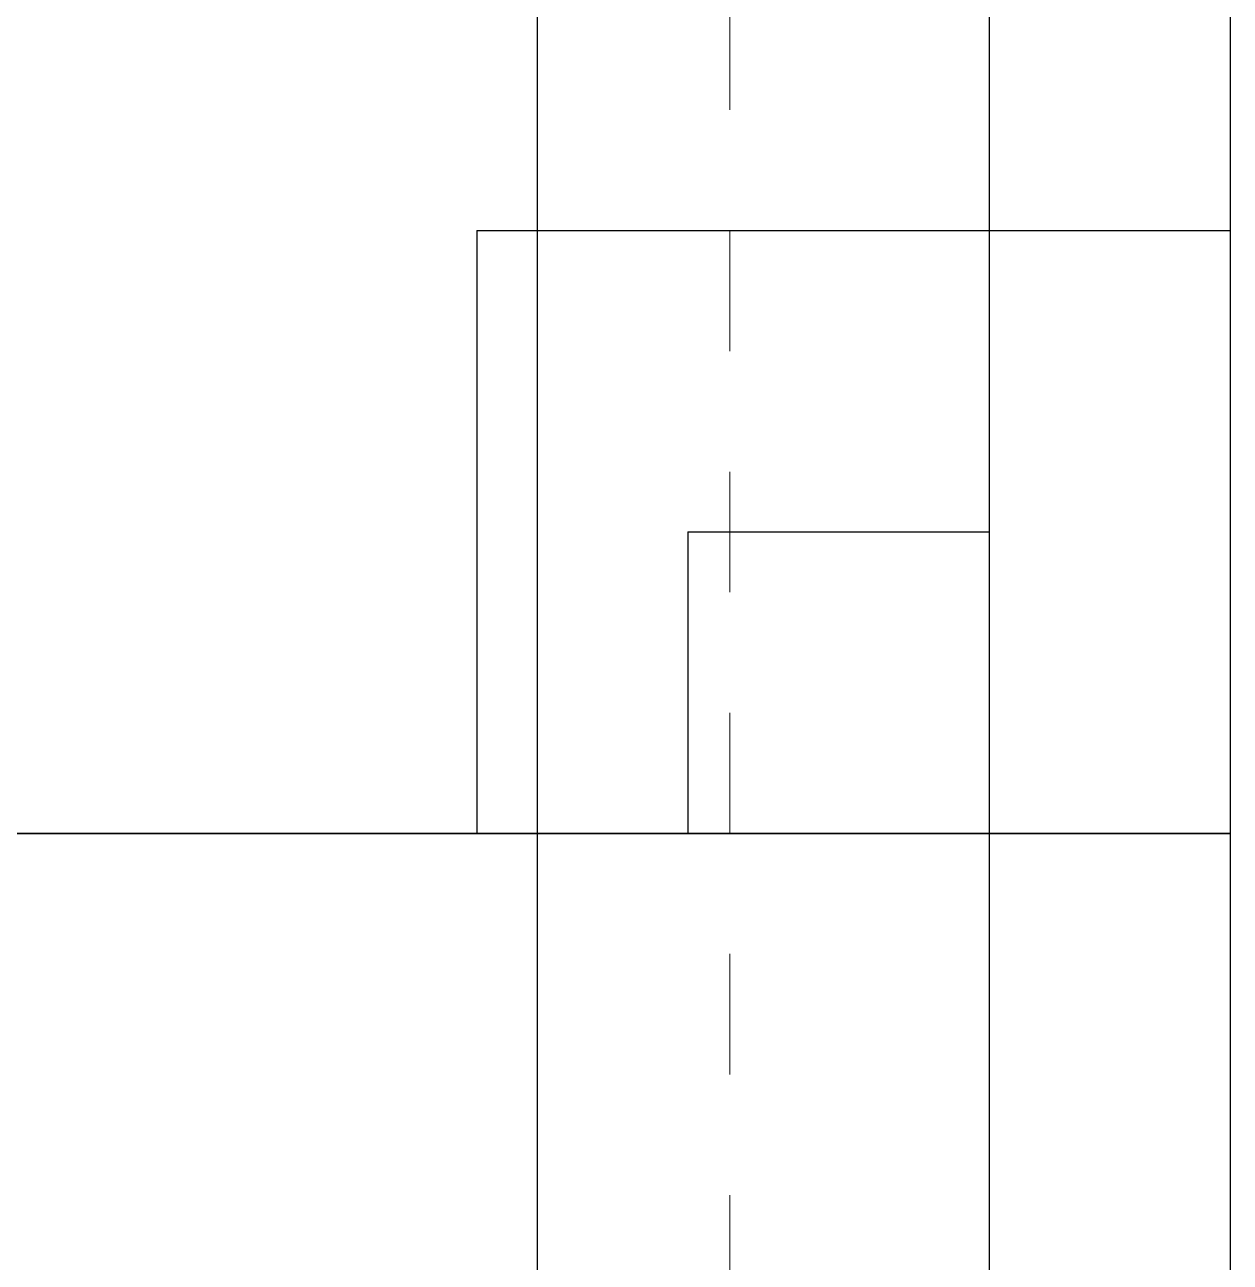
# Model space of a CAD drawing. Header units: inches. Extents: x -81.3 to 1.8, y 184.7 to 266.4.
# Drawn here: x -54.88 to -53.88, y 215.282 to 216.308 of the extents above; entities that cross this region are included whole.
import ezdxf

# ---------------------------------------------------------------- set-up
doc = ezdxf.new("R2010")
doc.units = ezdxf.units.IN
doc.header["$MEASUREMENT"] = 0
doc.linetypes.add('DASHED2', pattern=[0.375, 0.25, -0.125])
doc.linetypes.add('HIDDEN', pattern=[0.375, 0.25, -0.125])
doc.layers.add('A2 Hatch', color=8, linetype='Continuous', lineweight=9)

msp = doc.modelspace()

# ---------------------------------------------------------------- linework, layer by layer
at = {"color": 1}
for p, q in [((-54.4554, 228.1378), (-54.4554, 215.6378)), ((-53.8804, 228.1378), (-53.8804, 215.6378)), ((-54.0804, 227.8878), (-54.0804, 215.6378)), ((-54.5054, 216.1378), (-54.5054, 215.6378)), ((-54.5054, 216.1378), (-53.8804, 216.1378)), ((-54.5054, 216.1378), (-54.5054, 215.6378)), ((-54.5054, 216.1378), (-53.8804, 216.1378)), ((-54.5054, 216.1378), (-54.5054, 215.6378)), ((-54.5054, 216.1378), (-53.8804, 216.1378)), ((-54.5054, 216.1378), (-54.5054, 215.6378)), ((-54.5054, 216.1378), (-53.8804, 216.1378)), ((-54.5054, 216.1378), (-54.5054, 215.6378)), ((-54.5054, 216.1378), (-53.8804, 216.1378)), ((-54.5054, 216.1378), (-54.5054, 215.6378)), ((-54.5054, 216.1378), (-53.8804, 216.1378)), ((-54.5054, 216.1378), (-54.5054, 215.6378)), ((-54.5054, 216.1378), (-53.8804, 216.1378)), ((-54.5054, 216.1378), (-54.5054, 215.6378)), ((-54.5054, 216.1378), (-53.8804, 216.1378)), ((-54.5054, 216.1378), (-54.5054, 215.6378)), ((-54.5054, 216.1378), (-53.8804, 216.1378)), ((-54.5054, 216.1378), (-54.5054, 215.6378)), ((-54.5054, 216.1378), (-53.8804, 216.1378)), ((-54.5054, 216.1378), (-54.5054, 215.6378)), ((-54.5054, 216.1378), (-53.8804, 216.1378)), ((-54.5054, 216.1378), (-54.5054, 215.6378)), ((-54.5054, 216.1378), (-53.8804, 216.1378)), ((-54.5054, 216.1378), (-54.5054, 215.6378)), ((-54.5054, 216.1378), (-53.8804, 216.1378)), ((-54.5054, 216.1378), (-54.5054, 215.6378)), ((-54.5054, 216.1378), (-53.8804, 216.1378)), ((-54.5054, 216.1378), (-54.5054, 215.6378)), ((-54.5054, 216.1378), (-53.8804, 216.1378)), ((-54.5054, 216.1378), (-54.5054, 215.6378)), ((-54.5054, 216.1378), (-53.8804, 216.1378)), ((-54.5054, 216.1378), (-54.5054, 215.6378)), ((-54.5054, 216.1378), (-53.8804, 216.1378)), ((-54.5054, 216.1378), (-54.5054, 215.6378)), ((-54.5054, 216.1378), (-53.8804, 216.1378)), ((-54.5054, 216.1378), (-54.5054, 215.6378)), ((-54.5054, 216.1378), (-53.8804, 216.1378)), ((-54.5054, 216.1378), (-54.5054, 215.6378)), ((-54.5054, 216.1378), (-53.8804, 216.1378)), ((-54.5054, 216.1378), (-54.5054, 215.6378)), ((-54.5054, 216.1378), (-53.8804, 216.1378)), ((-54.5054, 216.1378), (-54.5054, 215.6378)), ((-54.5054, 216.1378), (-53.8804, 216.1378)), ((-54.5054, 216.1378), (-54.5054, 215.6378)), ((-54.5054, 216.1378), (-53.8804, 216.1378)), ((-54.5054, 216.1378), (-54.5054, 215.6378)), ((-54.5054, 216.1378), (-53.8804, 216.1378)), ((-54.5054, 216.1378), (-54.5054, 215.6378)), ((-54.5054, 216.1378), (-53.8804, 216.1378)), ((-54.5054, 216.1378), (-54.5054, 215.6378)), ((-54.5054, 216.1378), (-53.8804, 216.1378)), ((-54.5054, 216.1378), (-54.5054, 215.6378)), ((-54.5054, 216.1378), (-53.8804, 216.1378)), ((-54.5054, 216.1378), (-54.5054, 215.6378)), ((-54.5054, 216.1378), (-53.8804, 216.1378)), ((-54.5054, 216.1378), (-54.5054, 215.6378)), ((-54.5054, 216.1378), (-53.8804, 216.1378)), ((-54.5054, 216.1378), (-54.5054, 215.6378)), ((-54.5054, 216.1378), (-53.8804, 216.1378)), ((-54.5054, 216.1378), (-54.5054, 215.6378)), ((-54.5054, 216.1378), (-53.8804, 216.1378)), ((-54.5054, 216.1378), (-54.5054, 215.6378)), ((-54.5054, 216.1378), (-53.8804, 216.1378)), ((-54.5054, 216.1378), (-54.5054, 215.6378)), ((-54.5054, 216.1378), (-53.8804, 216.1378)), ((-54.5054, 216.1378), (-54.5054, 215.6378)), ((-54.5054, 216.1378), (-53.8804, 216.1378)), ((-54.5054, 216.1378), (-54.5054, 215.6378)), ((-54.5054, 216.1378), (-53.8804, 216.1378)), ((-54.5054, 216.1378), (-54.5054, 215.6378)), ((-54.5054, 216.1378), (-53.8804, 216.1378)), ((-54.5054, 216.1378), (-54.5054, 215.6378)), ((-54.5054, 216.1378), (-53.8804, 216.1378)), ((-54.5054, 216.1378), (-54.5054, 215.6378)), ((-54.5054, 216.1378), (-53.8804, 216.1378)), ((-54.5054, 216.1378), (-54.5054, 215.6378)), ((-54.5054, 216.1378), (-53.8804, 216.1378)), ((-54.5054, 216.1378), (-54.5054, 215.6378)), ((-54.5054, 216.1378), (-53.8804, 216.1378)), ((-54.5054, 216.1378), (-54.5054, 215.6378)), ((-54.5054, 216.1378), (-53.8804, 216.1378)), ((-54.5054, 216.1378), (-54.5054, 215.6378)), ((-54.5054, 216.1378), (-53.8804, 216.1378)), ((-54.5054, 216.1378), (-54.5054, 215.6378)), ((-54.5054, 216.1378), (-53.8804, 216.1378)), ((-54.5054, 216.1378), (-54.5054, 215.6378)), ((-54.5054, 216.1378), (-53.8804, 216.1378)), ((-54.5054, 216.1378), (-54.5054, 215.6378)), ((-54.5054, 216.1378), (-53.8804, 216.1378)), ((-54.5054, 216.1378), (-54.5054, 215.6378)), ((-54.5054, 216.1378), (-53.8804, 216.1378)), ((-54.5054, 216.1378), (-54.5054, 215.6378)), ((-54.5054, 216.1378), (-53.8804, 216.1378)), ((-54.5054, 216.1378), (-54.5054, 215.6378)), ((-54.5054, 216.1378), (-53.8804, 216.1378)), ((-54.5054, 216.1378), (-54.5054, 215.6378)), ((-54.5054, 216.1378), (-53.8804, 216.1378)), ((-54.5054, 216.1378), (-54.5054, 215.6378)), ((-54.5054, 216.1378), (-53.8804, 216.1378)), ((-54.5054, 216.1378), (-54.5054, 215.6378)), ((-54.5054, 216.1378), (-53.8804, 216.1378)), ((-54.5054, 216.1378), (-54.5054, 215.6378)), ((-54.5054, 216.1378), (-53.8804, 216.1378)), ((-54.5054, 216.1378), (-54.5054, 215.6378)), ((-54.5054, 216.1378), (-53.8804, 216.1378)), ((-54.5054, 216.1378), (-54.5054, 215.6378)), ((-54.5054, 216.1378), (-53.8804, 216.1378)), ((-54.5054, 216.1378), (-54.5054, 215.6378)), ((-54.5054, 216.1378), (-53.8804, 216.1378)), ((-54.5054, 216.1378), (-54.5054, 215.6378)), ((-54.5054, 216.1378), (-53.8804, 216.1378)), ((-54.5054, 216.1378), (-54.5054, 215.6378)), ((-54.5054, 216.1378), (-53.8804, 216.1378)), ((-54.5054, 216.1378), (-54.5054, 215.6378)), ((-54.5054, 216.1378), (-53.8804, 216.1378)), ((-54.5054, 216.1378), (-54.5054, 215.6378)), ((-54.5054, 216.1378), (-53.8804, 216.1378)), ((-54.5054, 216.1378), (-54.5054, 215.6378)), ((-54.5054, 216.1378), (-53.8804, 216.1378)), ((-54.5054, 216.1378), (-54.5054, 215.6378)), ((-54.5054, 216.1378), (-53.8804, 216.1378)), ((-54.5054, 216.1378), (-54.5054, 215.6378)), ((-54.5054, 216.1378), (-53.8804, 216.1378)), ((-54.5054, 216.1378), (-54.5054, 215.6378)), ((-54.5054, 216.1378), (-53.8804, 216.1378)), ((-54.5054, 216.1378), (-54.5054, 215.6378)), ((-54.5054, 216.1378), (-53.8804, 216.1378)), ((-54.4554, 216.1378), (-54.4554, 204.7321)), ((-53.8804, 216.1378), (-53.8804, 204.9271)), ((-54.3304, 215.8878), (-54.3304, 215.6378)), ((-54.3304, 215.8878), (-54.0804, 215.8878)), ((-54.3304, 215.8878), (-54.3304, 215.6378)), ((-54.3304, 215.8878), (-54.0804, 215.8878)), ((-54.3304, 215.8878), (-54.3304, 215.6378)), ((-54.3304, 215.8878), (-54.0804, 215.8878)), ((-54.3304, 215.8878), (-54.3304, 215.6378)), ((-54.3304, 215.8878), (-54.0804, 215.8878)), ((-54.3304, 215.8878), (-54.3304, 215.6378)), ((-54.3304, 215.8878), (-54.0804, 215.8878)), ((-54.3304, 215.8878), (-54.3304, 215.6378)), ((-54.3304, 215.8878), (-54.0804, 215.8878)), ((-54.3304, 215.8878), (-54.3304, 215.6378)), ((-54.3304, 215.8878), (-54.0804, 215.8878)), ((-54.3304, 215.8878), (-54.3304, 215.6378)), ((-54.3304, 215.8878), (-54.0804, 215.8878)), ((-54.3304, 215.8878), (-54.3304, 215.6378)), ((-54.3304, 215.8878), (-54.0804, 215.8878)), ((-54.3304, 215.8878), (-54.3304, 215.6378)), ((-54.3304, 215.8878), (-54.0804, 215.8878)), ((-54.3304, 215.8878), (-54.3304, 215.6378)), ((-54.3304, 215.8878), (-54.0804, 215.8878)), ((-54.3304, 215.8878), (-54.3304, 215.6378)), ((-54.3304, 215.8878), (-54.0804, 215.8878)), ((-54.3304, 215.8878), (-54.3304, 215.6378)), ((-54.3304, 215.8878), (-54.0804, 215.8878)), ((-54.3304, 215.8878), (-54.3304, 215.6378)), ((-54.3304, 215.8878), (-54.0804, 215.8878)), ((-54.3304, 215.8878), (-54.3304, 215.6378)), ((-54.3304, 215.8878), (-54.0804, 215.8878)), ((-54.3304, 215.8878), (-54.3304, 215.6378)), ((-54.3304, 215.8878), (-54.0804, 215.8878)), ((-54.3304, 215.8878), (-54.3304, 215.6378)), ((-54.3304, 215.8878), (-54.0804, 215.8878)), ((-54.3304, 215.8878), (-54.3304, 215.6378)), ((-54.3304, 215.8878), (-54.0804, 215.8878)), ((-54.3304, 215.8878), (-54.3304, 215.6378)), ((-54.3304, 215.8878), (-54.0804, 215.8878)), ((-54.3304, 215.8878), (-54.3304, 215.6378)), ((-54.3304, 215.8878), (-54.0804, 215.8878)), ((-54.3304, 215.8878), (-54.3304, 215.6378)), ((-54.3304, 215.8878), (-54.0804, 215.8878)), ((-54.3304, 215.8878), (-54.3304, 215.6378)), ((-54.3304, 215.8878), (-54.0804, 215.8878)), ((-54.3304, 215.8878), (-54.3304, 215.6378)), ((-54.3304, 215.8878), (-54.0804, 215.8878)), ((-54.3304, 215.8878), (-54.3304, 215.6378)), ((-54.3304, 215.8878), (-54.0804, 215.8878)), ((-54.3304, 215.8878), (-54.3304, 215.6378)), ((-54.3304, 215.8878), (-54.0804, 215.8878)), ((-54.3304, 215.8878), (-54.3304, 215.6378)), ((-54.3304, 215.8878), (-54.0804, 215.8878)), ((-54.3304, 215.8878), (-54.3304, 215.6378)), ((-54.3304, 215.8878), (-54.0804, 215.8878)), ((-54.3304, 215.8878), (-54.3304, 215.6378)), ((-54.3304, 215.8878), (-54.0804, 215.8878)), ((-54.3304, 215.8878), (-54.3304, 215.6378)), ((-54.3304, 215.8878), (-54.0804, 215.8878)), ((-54.3304, 215.8878), (-54.3304, 215.6378)), ((-54.3304, 215.8878), (-54.0804, 215.8878)), ((-54.3304, 215.8878), (-54.3304, 215.6378)), ((-54.3304, 215.8878), (-54.0804, 215.8878)), ((-54.3304, 215.8878), (-54.3304, 215.6378)), ((-54.3304, 215.8878), (-54.0804, 215.8878)), ((-54.3304, 215.8878), (-54.3304, 215.6378)), ((-54.3304, 215.8878), (-54.0804, 215.8878)), ((-54.3304, 215.8878), (-54.3304, 215.6378)), ((-54.3304, 215.8878), (-54.0804, 215.8878)), ((-54.3304, 215.8878), (-54.3304, 215.6378)), ((-54.3304, 215.8878), (-54.0804, 215.8878)), ((-54.3304, 215.8878), (-54.3304, 215.6378)), ((-54.3304, 215.8878), (-54.0804, 215.8878)), ((-54.3304, 215.8878), (-54.3304, 215.6378)), ((-54.3304, 215.8878), (-54.0804, 215.8878)), ((-54.3304, 215.8878), (-54.3304, 215.6378)), ((-54.3304, 215.8878), (-54.0804, 215.8878)), ((-54.3304, 215.8878), (-54.3304, 215.6378)), ((-54.3304, 215.8878), (-54.0804, 215.8878)), ((-54.3304, 215.8878), (-54.3304, 215.6378)), ((-54.3304, 215.8878), (-54.0804, 215.8878)), ((-54.3304, 215.8878), (-54.3304, 215.6378)), ((-54.3304, 215.8878), (-54.0804, 215.8878)), ((-54.3304, 215.8878), (-54.3304, 215.6378)), ((-54.3304, 215.8878), (-54.0804, 215.8878)), ((-54.3304, 215.8878), (-54.3304, 215.6378)), ((-54.3304, 215.8878), (-54.0804, 215.8878)), ((-54.3304, 215.8878), (-54.3304, 215.6378)), ((-54.3304, 215.8878), (-54.0804, 215.8878)), ((-54.3304, 215.8878), (-54.3304, 215.6378)), ((-54.3304, 215.8878), (-54.0804, 215.8878)), ((-54.3304, 215.8878), (-54.3304, 215.6378)), ((-54.3304, 215.8878), (-54.0804, 215.8878)), ((-54.3304, 215.8878), (-54.3304, 215.6378)), ((-54.3304, 215.8878), (-54.0804, 215.8878)), ((-54.3304, 215.8878), (-54.3304, 215.6378)), ((-54.3304, 215.8878), (-54.0804, 215.8878)), ((-54.3304, 215.8878), (-54.3304, 215.6378)), ((-54.3304, 215.8878), (-54.0804, 215.8878)), ((-54.3304, 215.8878), (-54.3304, 215.6378)), ((-54.3304, 215.8878), (-54.0804, 215.8878)), ((-54.3304, 215.8878), (-54.3304, 215.6378)), ((-54.3304, 215.8878), (-54.0804, 215.8878)), ((-54.3304, 215.8878), (-54.3304, 215.6378)), ((-54.3304, 215.8878), (-54.0804, 215.8878)), ((-54.3304, 215.8878), (-54.3304, 215.6378)), ((-54.3304, 215.8878), (-54.0804, 215.8878)), ((-54.3304, 215.8878), (-54.3304, 215.6378)), ((-54.3304, 215.8878), (-54.0804, 215.8878)), ((-54.3304, 215.8878), (-54.3304, 215.6378)), ((-54.3304, 215.8878), (-54.0804, 215.8878)), ((-54.3304, 215.8878), (-54.3304, 215.6378)), ((-54.3304, 215.8878), (-54.0804, 215.8878)), ((-54.3304, 215.8878), (-54.3304, 215.6378)), ((-54.3304, 215.8878), (-54.0804, 215.8878)), ((-54.3304, 215.8878), (-54.3304, 215.6378)), ((-54.3304, 215.8878), (-54.0804, 215.8878)), ((-54.3304, 215.8878), (-54.3304, 215.6378)), ((-54.3304, 215.8878), (-54.0804, 215.8878)), ((-54.3304, 215.8878), (-54.3304, 215.6378)), ((-54.3304, 215.8878), (-54.0804, 215.8878)), ((-54.3304, 215.8878), (-54.3304, 215.6378)), ((-54.3304, 215.8878), (-54.0804, 215.8878)), ((-54.3304, 215.8878), (-54.3304, 215.6378)), ((-54.3304, 215.8878), (-54.0804, 215.8878)), ((-54.3304, 215.8878), (-54.3304, 215.6378)), ((-54.3304, 215.8878), (-54.0804, 215.8878)), ((-54.3304, 215.8878), (-54.3304, 215.6378)), ((-54.3304, 215.8878), (-54.0804, 215.8878)), ((-54.0804, 215.8878), (-54.0804, 204.8592)), ((-55.8804, 215.6378), (-53.8804, 215.6378)), ((-55.8804, 215.6378), (-54.3304, 215.6378)), ((-55.8804, 215.6378), (-53.8804, 215.6378)), ((-55.8804, 215.6378), (-53.8804, 215.6378)), ((-55.8804, 215.6378), (-54.3304, 215.6378)), ((-55.8804, 215.6378), (-53.8804, 215.6378)), ((-55.8804, 215.6378), (-53.8804, 215.6378)), ((-55.8804, 215.6378), (-53.8804, 215.6378)), ((-55.8804, 215.6378), (-54.3304, 215.6378)), ((-55.8804, 215.6378), (-53.8804, 215.6378)), ((-55.8804, 215.6378), (-53.8804, 215.6378)), ((-55.8804, 215.6378), (-54.3304, 215.6378)), ((-55.8804, 215.6378), (-53.8804, 215.6378)), ((-55.8804, 215.6378), (-53.8804, 215.6378)), ((-55.8804, 215.6378), (-53.8804, 215.6378)), ((-55.8804, 215.6378), (-54.3304, 215.6378)), ((-55.8804, 215.6378), (-53.8804, 215.6378)), ((-55.8804, 215.6378), (-53.8804, 215.6378)), ((-55.8804, 215.6378), (-54.3304, 215.6378)), ((-55.8804, 215.6378), (-53.8804, 215.6378)), ((-55.8804, 215.6378), (-53.8804, 215.6378)), ((-55.8804, 215.6378), (-53.8804, 215.6378)), ((-55.8804, 215.6378), (-54.3304, 215.6378)), ((-55.8804, 215.6378), (-53.8804, 215.6378)), ((-55.8804, 215.6378), (-53.8804, 215.6378)), ((-55.8804, 215.6378), (-54.3304, 215.6378)), ((-55.8804, 215.6378), (-53.8804, 215.6378)), ((-55.8804, 215.6378), (-53.8804, 215.6378)), ((-55.8804, 215.6378), (-53.8804, 215.6378)), ((-55.8804, 215.6378), (-54.3304, 215.6378)), ((-55.8804, 215.6378), (-53.8804, 215.6378)), ((-55.8804, 215.6378), (-53.8804, 215.6378)), ((-55.8804, 215.6378), (-54.3304, 215.6378)), ((-55.8804, 215.6378), (-53.8804, 215.6378)), ((-55.8804, 215.6378), (-53.8804, 215.6378)), ((-55.8804, 215.6378), (-53.8804, 215.6378)), ((-55.8804, 215.6378), (-54.3304, 215.6378)), ((-55.8804, 215.6378), (-53.8804, 215.6378)), ((-55.8804, 215.6378), (-53.8804, 215.6378)), ((-55.8804, 215.6378), (-54.3304, 215.6378)), ((-55.8804, 215.6378), (-53.8804, 215.6378)), ((-55.8804, 215.6378), (-53.8804, 215.6378)), ((-55.8804, 215.6378), (-53.8804, 215.6378)), ((-55.8804, 215.6378), (-54.3304, 215.6378)), ((-55.8804, 215.6378), (-53.8804, 215.6378)), ((-55.8804, 215.6378), (-53.8804, 215.6378)), ((-55.8804, 215.6378), (-54.3304, 215.6378)), ((-55.8804, 215.6378), (-53.8804, 215.6378)), ((-55.8804, 215.6378), (-53.8804, 215.6378)), ((-55.8804, 215.6378), (-53.8804, 215.6378)), ((-55.8804, 215.6378), (-54.3304, 215.6378)), ((-55.8804, 215.6378), (-53.8804, 215.6378)), ((-55.8804, 215.6378), (-53.8804, 215.6378)), ((-55.8804, 215.6378), (-54.3304, 215.6378)), ((-55.8804, 215.6378), (-53.8804, 215.6378)), ((-55.8804, 215.6378), (-53.8804, 215.6378)), ((-55.8804, 215.6378), (-53.8804, 215.6378)), ((-55.8804, 215.6378), (-54.3304, 215.6378)), ((-55.8804, 215.6378), (-53.8804, 215.6378)), ((-55.8804, 215.6378), (-53.8804, 215.6378)), ((-55.8804, 215.6378), (-54.3304, 215.6378)), ((-55.8804, 215.6378), (-53.8804, 215.6378)), ((-55.8804, 215.6378), (-53.8804, 215.6378)), ((-55.8804, 215.6378), (-53.8804, 215.6378)), ((-55.8804, 215.6378), (-54.3304, 215.6378)), ((-55.8804, 215.6378), (-53.8804, 215.6378)), ((-55.8804, 215.6378), (-53.8804, 215.6378)), ((-55.8804, 215.6378), (-54.3304, 215.6378)), ((-55.8804, 215.6378), (-53.8804, 215.6378)), ((-55.8804, 215.6378), (-53.8804, 215.6378)), ((-55.8804, 215.6378), (-53.8804, 215.6378)), ((-55.8804, 215.6378), (-54.3304, 215.6378)), ((-55.8804, 215.6378), (-53.8804, 215.6378)), ((-55.8804, 215.6378), (-53.8804, 215.6378)), ((-55.8804, 215.6378), (-54.3304, 215.6378)), ((-55.8804, 215.6378), (-53.8804, 215.6378)), ((-55.8804, 215.6378), (-53.8804, 215.6378)), ((-55.8804, 215.6378), (-53.8804, 215.6378)), ((-55.8804, 215.6378), (-54.3304, 215.6378)), ((-55.8804, 215.6378), (-53.8804, 215.6378)), ((-55.8804, 215.6378), (-53.8804, 215.6378)), ((-55.8804, 215.6378), (-54.3304, 215.6378)), ((-55.8804, 215.6378), (-53.8804, 215.6378)), ((-55.8804, 215.6378), (-53.8804, 215.6378)), ((-55.8804, 215.6378), (-53.8804, 215.6378)), ((-55.8804, 215.6378), (-54.3304, 215.6378)), ((-55.8804, 215.6378), (-53.8804, 215.6378)), ((-55.8804, 215.6378), (-53.8804, 215.6378)), ((-55.8804, 215.6378), (-54.3304, 215.6378)), ((-55.8804, 215.6378), (-53.8804, 215.6378)), ((-55.8804, 215.6378), (-53.8804, 215.6378)), ((-55.8804, 215.6378), (-53.8804, 215.6378)), ((-55.8804, 215.6378), (-54.3304, 215.6378)), ((-55.8804, 215.6378), (-53.8804, 215.6378)), ((-55.8804, 215.6378), (-53.8804, 215.6378)), ((-55.8804, 215.6378), (-54.3304, 215.6378)), ((-55.8804, 215.6378), (-53.8804, 215.6378)), ((-55.8804, 215.6378), (-53.8804, 215.6378)), ((-55.8804, 215.6378), (-53.8804, 215.6378)), ((-55.8804, 215.6378), (-54.3304, 215.6378)), ((-55.8804, 215.6378), (-53.8804, 215.6378)), ((-55.8804, 215.6378), (-53.8804, 215.6378)), ((-55.8804, 215.6378), (-54.3304, 215.6378)), ((-55.8804, 215.6378), (-53.8804, 215.6378)), ((-55.8804, 215.6378), (-53.8804, 215.6378)), ((-55.8804, 215.6378), (-53.8804, 215.6378)), ((-55.8804, 215.6378), (-54.3304, 215.6378)), ((-55.8804, 215.6378), (-53.8804, 215.6378)), ((-55.8804, 215.6378), (-53.8804, 215.6378)), ((-55.8804, 215.6378), (-54.3304, 215.6378)), ((-55.8804, 215.6378), (-53.8804, 215.6378)), ((-55.8804, 215.6378), (-53.8804, 215.6378)), ((-55.8804, 215.6378), (-53.8804, 215.6378)), ((-55.8804, 215.6378), (-54.3304, 215.6378)), ((-55.8804, 215.6378), (-53.8804, 215.6378)), ((-55.8804, 215.6378), (-53.8804, 215.6378)), ((-55.8804, 215.6378), (-54.3304, 215.6378)), ((-55.8804, 215.6378), (-53.8804, 215.6378)), ((-55.8804, 215.6378), (-53.8804, 215.6378)), ((-55.8804, 215.6378), (-53.8804, 215.6378)), ((-55.8804, 215.6378), (-54.3304, 215.6378)), ((-55.8804, 215.6378), (-53.8804, 215.6378)), ((-55.8804, 215.6378), (-53.8804, 215.6378)), ((-55.8804, 215.6378), (-54.3304, 215.6378)), ((-55.8804, 215.6378), (-53.8804, 215.6378)), ((-55.8804, 215.6378), (-53.8804, 215.6378)), ((-55.8804, 215.6378), (-53.8804, 215.6378)), ((-55.8804, 215.6378), (-54.3304, 215.6378)), ((-55.8804, 215.6378), (-53.8804, 215.6378)), ((-55.8804, 215.6378), (-53.8804, 215.6378)), ((-55.8804, 215.6378), (-54.3304, 215.6378)), ((-55.8804, 215.6378), (-53.8804, 215.6378)), ((-55.8804, 215.6378), (-53.8804, 215.6378)), ((-55.8804, 215.6378), (-53.8804, 215.6378)), ((-55.8804, 215.6378), (-54.3304, 215.6378)), ((-55.8804, 215.6378), (-53.8804, 215.6378)), ((-55.8804, 215.6378), (-53.8804, 215.6378)), ((-55.8804, 215.6378), (-54.3304, 215.6378)), ((-55.8804, 215.6378), (-53.8804, 215.6378)), ((-55.8804, 215.6378), (-53.8804, 215.6378)), ((-55.8804, 215.6378), (-53.8804, 215.6378)), ((-55.8804, 215.6378), (-54.3304, 215.6378)), ((-55.8804, 215.6378), (-53.8804, 215.6378)), ((-55.8804, 215.6378), (-53.8804, 215.6378)), ((-55.8804, 215.6378), (-54.3304, 215.6378)), ((-55.8804, 215.6378), (-53.8804, 215.6378)), ((-55.8804, 215.6378), (-53.8804, 215.6378)), ((-55.8804, 215.6378), (-53.8804, 215.6378)), ((-55.8804, 215.6378), (-54.3304, 215.6378)), ((-55.8804, 215.6378), (-53.8804, 215.6378)), ((-55.8804, 215.6378), (-53.8804, 215.6378)), ((-55.8804, 215.6378), (-54.3304, 215.6378)), ((-55.8804, 215.6378), (-53.8804, 215.6378)), ((-55.8804, 215.6378), (-53.8804, 215.6378)), ((-55.8804, 215.6378), (-53.8804, 215.6378)), ((-55.8804, 215.6378), (-54.3304, 215.6378)), ((-55.8804, 215.6378), (-53.8804, 215.6378)), ((-55.8804, 215.6378), (-53.8804, 215.6378)), ((-55.8804, 215.6378), (-54.3304, 215.6378)), ((-55.8804, 215.6378), (-53.8804, 215.6378)), ((-55.8804, 215.6378), (-53.8804, 215.6378)), ((-55.8804, 215.6378), (-53.8804, 215.6378)), ((-55.8804, 215.6378), (-54.3304, 215.6378)), ((-55.8804, 215.6378), (-53.8804, 215.6378)), ((-55.8804, 215.6378), (-53.8804, 215.6378)), ((-55.8804, 215.6378), (-54.3304, 215.6378)), ((-55.8804, 215.6378), (-53.8804, 215.6378)), ((-55.8804, 215.6378), (-53.8804, 215.6378)), ((-55.8804, 215.6378), (-53.8804, 215.6378)), ((-55.8804, 215.6378), (-54.3304, 215.6378)), ((-55.8804, 215.6378), (-53.8804, 215.6378)), ((-55.8804, 215.6378), (-53.8804, 215.6378)), ((-55.8804, 215.6378), (-54.3304, 215.6378)), ((-55.8804, 215.6378), (-53.8804, 215.6378)), ((-55.8804, 215.6378), (-53.8804, 215.6378)), ((-55.8804, 215.6378), (-53.8804, 215.6378)), ((-55.8804, 215.6378), (-54.3304, 215.6378)), ((-55.8804, 215.6378), (-53.8804, 215.6378)), ((-55.8804, 215.6378), (-53.8804, 215.6378)), ((-55.8804, 215.6378), (-54.3304, 215.6378)), ((-55.8804, 215.6378), (-53.8804, 215.6378)), ((-55.8804, 215.6378), (-53.8804, 215.6378)), ((-55.8804, 215.6378), (-53.8804, 215.6378)), ((-55.8804, 215.6378), (-54.3304, 215.6378)), ((-55.8804, 215.6378), (-53.8804, 215.6378)), ((-55.8804, 215.6378), (-53.8804, 215.6378)), ((-55.8804, 215.6378), (-54.3304, 215.6378)), ((-55.8804, 215.6378), (-53.8804, 215.6378)), ((-55.8804, 215.6378), (-53.8804, 215.6378)), ((-55.8804, 215.6378), (-53.8804, 215.6378)), ((-55.8804, 215.6378), (-54.3304, 215.6378)), ((-55.8804, 215.6378), (-53.8804, 215.6378)), ((-55.8804, 215.6378), (-53.8804, 215.6378)), ((-55.8804, 215.6378), (-54.3304, 215.6378)), ((-55.8804, 215.6378), (-53.8804, 215.6378)), ((-55.8804, 215.6378), (-53.8804, 215.6378)), ((-55.8804, 215.6378), (-53.8804, 215.6378)), ((-55.8804, 215.6378), (-54.3304, 215.6378)), ((-55.8804, 215.6378), (-53.8804, 215.6378)), ((-55.8804, 215.6378), (-53.8804, 215.6378)), ((-55.8804, 215.6378), (-54.3304, 215.6378)), ((-55.8804, 215.6378), (-53.8804, 215.6378)), ((-55.8804, 215.6378), (-53.8804, 215.6378)), ((-55.8804, 215.6378), (-53.8804, 215.6378)), ((-55.8804, 215.6378), (-54.3304, 215.6378)), ((-55.8804, 215.6378), (-53.8804, 215.6378)), ((-55.8804, 215.6378), (-53.8804, 215.6378)), ((-55.8804, 215.6378), (-54.3304, 215.6378)), ((-55.8804, 215.6378), (-53.8804, 215.6378)), ((-55.8804, 215.6378), (-53.8804, 215.6378)), ((-55.8804, 215.6378), (-53.8804, 215.6378)), ((-55.8804, 215.6378), (-54.3304, 215.6378)), ((-55.8804, 215.6378), (-53.8804, 215.6378)), ((-55.8804, 215.6378), (-53.8804, 215.6378)), ((-55.8804, 215.6378), (-54.3304, 215.6378)), ((-55.8804, 215.6378), (-53.8804, 215.6378)), ((-55.8804, 215.6378), (-53.8804, 215.6378)), ((-55.8804, 215.6378), (-53.8804, 215.6378)), ((-55.8804, 215.6378), (-54.3304, 215.6378)), ((-55.8804, 215.6378), (-53.8804, 215.6378)), ((-55.8804, 215.6378), (-53.8804, 215.6378)), ((-55.8804, 215.6378), (-54.3304, 215.6378)), ((-55.8804, 215.6378), (-53.8804, 215.6378)), ((-55.8804, 215.6378), (-53.8804, 215.6378)), ((-54.4554, 215.6378), (-54.9554, 215.6378)), ((-54.4554, 215.6378), (-54.9554, 215.6378)), ((-54.4554, 215.6378), (-54.9554, 215.6378)), ((-54.4554, 215.6378), (-54.9554, 215.6378)), ((-54.4554, 215.6378), (-54.9554, 215.6378)), ((-54.4554, 215.6378), (-54.9554, 215.6378)), ((-54.4554, 215.6378), (-54.9554, 215.6378)), ((-54.4554, 215.6378), (-54.9554, 215.6378)), ((-54.4554, 215.6378), (-54.9554, 215.6378)), ((-54.4554, 215.6378), (-54.9554, 215.6378)), ((-54.4554, 215.6378), (-54.9554, 215.6378)), ((-54.4554, 215.6378), (-54.9554, 215.6378)), ((-54.4554, 215.6378), (-54.9554, 215.6378)), ((-54.4554, 215.6378), (-54.9554, 215.6378)), ((-54.4554, 215.6378), (-54.9554, 215.6378)), ((-54.4554, 215.6378), (-54.9554, 215.6378)), ((-54.4554, 215.6378), (-54.9554, 215.6378)), ((-54.4554, 215.6378), (-54.9554, 215.6378)), ((-54.4554, 215.6378), (-54.9554, 215.6378)), ((-54.4554, 215.6378), (-54.9554, 215.6378)), ((-54.4554, 215.6378), (-54.9554, 215.6378)), ((-54.4554, 215.6378), (-54.9554, 215.6378)), ((-54.4554, 215.6378), (-54.9554, 215.6378)), ((-54.4554, 215.6378), (-54.9554, 215.6378)), ((-54.4554, 215.6378), (-54.9554, 215.6378)), ((-54.4554, 215.6378), (-54.9554, 215.6378)), ((-54.4554, 215.6378), (-54.9554, 215.6378)), ((-54.4554, 215.6378), (-54.9554, 215.6378)), ((-54.4554, 215.6378), (-54.9554, 215.6378)), ((-54.4554, 215.6378), (-54.9554, 215.6378)), ((-54.4554, 215.6378), (-54.9554, 215.6378)), ((-54.4554, 215.6378), (-54.9554, 215.6378)), ((-54.4554, 215.6378), (-54.9554, 215.6378)), ((-54.4554, 215.6378), (-54.9554, 215.6378)), ((-54.4554, 215.6378), (-54.9554, 215.6378)), ((-54.4554, 215.6378), (-54.9554, 215.6378)), ((-54.4554, 215.6378), (-54.9554, 215.6378)), ((-54.4554, 215.6378), (-54.9554, 215.6378)), ((-54.4554, 215.6378), (-54.9554, 215.6378)), ((-54.4554, 215.6378), (-54.9554, 215.6378)), ((-54.4554, 215.6378), (-54.9554, 215.6378)), ((-54.4554, 215.6378), (-54.9554, 215.6378)), ((-54.4554, 215.6378), (-54.9554, 215.6378)), ((-54.4554, 215.6378), (-54.9554, 215.6378)), ((-54.4554, 215.6378), (-54.9554, 215.6378)), ((-54.4554, 215.6378), (-54.9554, 215.6378)), ((-54.4554, 215.6378), (-54.9554, 215.6378)), ((-54.4554, 215.6378), (-54.9554, 215.6378)), ((-54.4554, 215.6378), (-54.9554, 215.6378)), ((-54.4554, 215.6378), (-54.9554, 215.6378)), ((-54.4554, 215.6378), (-54.9554, 215.6378)), ((-54.4554, 215.6378), (-54.9554, 215.6378)), ((-54.4554, 215.6378), (-54.9554, 215.6378)), ((-54.4554, 215.6378), (-54.9554, 215.6378)), ((-54.4554, 215.6378), (-54.9554, 215.6378)), ((-54.4554, 215.6378), (-54.9554, 215.6378)), ((-54.4554, 215.6378), (-54.9554, 215.6378)), ((-54.4554, 215.6378), (-54.9554, 215.6378)), ((-54.4554, 215.6378), (-54.9554, 215.6378)), ((-54.4554, 215.6378), (-54.9554, 215.6378)), ((-54.4554, 215.6378), (-54.9554, 215.6378)), ((-54.4554, 215.6378), (-54.9554, 215.6378)), ((-54.4554, 215.6378), (-54.9554, 215.6378)), ((-54.4554, 215.6378), (-54.9554, 215.6378)), ((-54.0804, 215.6378), (-53.8804, 215.6378)), ((-54.0804, 215.6378), (-53.8804, 215.6378)), ((-54.0804, 215.6378), (-53.8804, 215.6378)), ((-54.0804, 215.6378), (-53.8804, 215.6378)), ((-54.0804, 215.6378), (-53.8804, 215.6378)), ((-54.0804, 215.6378), (-53.8804, 215.6378)), ((-54.0804, 215.6378), (-53.8804, 215.6378)), ((-54.0804, 215.6378), (-53.8804, 215.6378)), ((-54.0804, 215.6378), (-53.8804, 215.6378)), ((-54.0804, 215.6378), (-53.8804, 215.6378)), ((-54.0804, 215.6378), (-53.8804, 215.6378)), ((-54.0804, 215.6378), (-53.8804, 215.6378)), ((-54.0804, 215.6378), (-53.8804, 215.6378)), ((-54.0804, 215.6378), (-53.8804, 215.6378)), ((-54.0804, 215.6378), (-53.8804, 215.6378)), ((-54.0804, 215.6378), (-53.8804, 215.6378)), ((-54.0804, 215.6378), (-53.8804, 215.6378)), ((-54.0804, 215.6378), (-53.8804, 215.6378)), ((-54.0804, 215.6378), (-53.8804, 215.6378)), ((-54.0804, 215.6378), (-53.8804, 215.6378)), ((-54.0804, 215.6378), (-53.8804, 215.6378)), ((-54.0804, 215.6378), (-53.8804, 215.6378)), ((-54.0804, 215.6378), (-53.8804, 215.6378)), ((-54.0804, 215.6378), (-53.8804, 215.6378)), ((-54.0804, 215.6378), (-53.8804, 215.6378)), ((-54.0804, 215.6378), (-53.8804, 215.6378)), ((-54.0804, 215.6378), (-53.8804, 215.6378)), ((-54.0804, 215.6378), (-53.8804, 215.6378)), ((-54.0804, 215.6378), (-53.8804, 215.6378)), ((-54.0804, 215.6378), (-53.8804, 215.6378)), ((-54.0804, 215.6378), (-53.8804, 215.6378)), ((-54.0804, 215.6378), (-53.8804, 215.6378)), ((-54.0804, 215.6378), (-53.8804, 215.6378)), ((-54.0804, 215.6378), (-53.8804, 215.6378)), ((-54.0804, 215.6378), (-53.8804, 215.6378)), ((-54.0804, 215.6378), (-53.8804, 215.6378)), ((-54.0804, 215.6378), (-53.8804, 215.6378)), ((-54.0804, 215.6378), (-53.8804, 215.6378)), ((-54.0804, 215.6378), (-53.8804, 215.6378)), ((-54.0804, 215.6378), (-53.8804, 215.6378)), ((-54.0804, 215.6378), (-53.8804, 215.6378)), ((-54.0804, 215.6378), (-53.8804, 215.6378)), ((-54.0804, 215.6378), (-53.8804, 215.6378)), ((-54.0804, 215.6378), (-53.8804, 215.6378)), ((-54.0804, 215.6378), (-53.8804, 215.6378)), ((-54.0804, 215.6378), (-53.8804, 215.6378)), ((-54.0804, 215.6378), (-53.8804, 215.6378)), ((-54.0804, 215.6378), (-53.8804, 215.6378)), ((-54.0804, 215.6378), (-53.8804, 215.6378)), ((-54.0804, 215.6378), (-53.8804, 215.6378)), ((-54.0804, 215.6378), (-53.8804, 215.6378)), ((-54.0804, 215.6378), (-53.8804, 215.6378)), ((-54.0804, 215.6378), (-53.8804, 215.6378)), ((-54.0804, 215.6378), (-53.8804, 215.6378)), ((-54.0804, 215.6378), (-53.8804, 215.6378)), ((-54.0804, 215.6378), (-53.8804, 215.6378)), ((-54.0804, 215.6378), (-53.8804, 215.6378)), ((-54.0804, 215.6378), (-53.8804, 215.6378)), ((-54.0804, 215.6378), (-53.8804, 215.6378)), ((-54.0804, 215.6378), (-53.8804, 215.6378)), ((-54.0804, 215.6378), (-53.8804, 215.6378)), ((-54.0804, 215.6378), (-53.8804, 215.6378)), ((-54.0804, 215.6378), (-53.8804, 215.6378)), ((-54.0804, 215.6378), (-53.8804, 215.6378))]:
    msp.add_line(p, q, dxfattribs=at)
at = {"color": 1, "linetype": 'HIDDEN', "ltscale": 0.02}
for q in [(-54.5054, 215.6378), (-53.8804, 216.1378), (-54.5054, 215.6378), (-53.8804, 216.1378), (-54.5054, 215.6378), (-53.8804, 216.1378), (-54.5054, 215.6378), (-53.8804, 216.1378), (-54.5054, 215.6378), (-53.8804, 216.1378), (-54.5054, 215.6378), (-53.8804, 216.1378), (-54.5054, 215.6378), (-53.8804, 216.1378), (-54.5054, 215.6378), (-53.8804, 216.1378), (-54.5054, 215.6378), (-53.8804, 216.1378), (-54.5054, 215.6378), (-53.8804, 216.1378), (-54.5054, 215.6378), (-53.8804, 216.1378), (-54.5054, 215.6378), (-53.8804, 216.1378), (-54.5054, 215.6378), (-53.8804, 216.1378), (-54.5054, 215.6378), (-53.8804, 216.1378), (-54.5054, 215.6378), (-53.8804, 216.1378), (-54.5054, 215.6378), (-53.8804, 216.1378), (-54.5054, 215.6378), (-53.8804, 216.1378), (-54.5054, 215.6378), (-53.8804, 216.1378), (-54.5054, 215.6378), (-53.8804, 216.1378), (-54.5054, 215.6378), (-53.8804, 216.1378), (-54.5054, 215.6378), (-53.8804, 216.1378), (-54.5054, 215.6378), (-53.8804, 216.1378), (-54.5054, 215.6378), (-53.8804, 216.1378), (-54.5054, 215.6378), (-53.8804, 216.1378), (-54.5054, 215.6378), (-53.8804, 216.1378), (-54.5054, 215.6378), (-53.8804, 216.1378), (-54.5054, 215.6378), (-53.8804, 216.1378), (-54.5054, 215.6378), (-53.8804, 216.1378), (-54.5054, 215.6378), (-53.8804, 216.1378), (-54.5054, 215.6378), (-53.8804, 216.1378), (-54.5054, 215.6378), (-53.8804, 216.1378), (-54.5054, 215.6378), (-53.8804, 216.1378), (-54.5054, 215.6378), (-53.8804, 216.1378), (-54.5054, 215.6378), (-53.8804, 216.1378), (-54.5054, 215.6378), (-53.8804, 216.1378), (-54.5054, 215.6378), (-53.8804, 216.1378), (-54.5054, 215.6378), (-53.8804, 216.1378), (-54.5054, 215.6378), (-53.8804, 216.1378), (-54.5054, 215.6378), (-53.8804, 216.1378), (-54.5054, 215.6378), (-53.8804, 216.1378), (-54.5054, 215.6378), (-53.8804, 216.1378), (-54.5054, 215.6378), (-53.8804, 216.1378), (-54.5054, 215.6378), (-53.8804, 216.1378), (-54.5054, 215.6378), (-53.8804, 216.1378), (-54.5054, 215.6378), (-53.8804, 216.1378), (-54.5054, 215.6378), (-53.8804, 216.1378), (-54.5054, 215.6378), (-53.8804, 216.1378), (-54.5054, 215.6378), (-53.8804, 216.1378), (-54.5054, 215.6378), (-53.8804, 216.1378), (-54.5054, 215.6378), (-53.8804, 216.1378), (-54.5054, 215.6378), (-53.8804, 216.1378), (-54.5054, 215.6378), (-53.8804, 216.1378), (-54.5054, 215.6378), (-53.8804, 216.1378), (-54.5054, 215.6378), (-53.8804, 216.1378), (-54.5054, 215.6378), (-53.8804, 216.1378), (-54.5054, 215.6378), (-53.8804, 216.1378), (-54.5054, 215.6378), (-53.8804, 216.1378), (-54.5054, 215.6378), (-53.8804, 216.1378), (-54.5054, 215.6378), (-53.8804, 216.1378), (-54.5054, 215.6378), (-53.8804, 216.1378), (-54.5054, 215.6378), (-53.8804, 216.1378), (-54.5054, 215.6378), (-53.8804, 216.1378), (-54.5054, 215.6378), (-53.8804, 216.1378), (-54.5054, 215.6378), (-53.8804, 216.1378), (-54.5054, 215.6378), (-53.8804, 216.1378), (-54.5054, 215.6378), (-53.8804, 216.1378), (-54.5054, 215.6378), (-53.8804, 216.1378), (-54.5054, 215.6378), (-53.8804, 216.1378), (-54.5054, 215.6378), (-53.8804, 216.1378), (-54.5054, 215.6378), (-53.8804, 216.1378), (-54.5054, 215.6378), (-53.8804, 216.1378), (-54.5054, 215.6378), (-53.8804, 216.1378), (-54.5054, 215.6378), (-53.8804, 216.1378), (-54.5054, 215.6378), (-53.8804, 216.1378), (-54.5054, 215.6378), (-53.8804, 216.1378), (-54.5054, 215.6378), (-53.8804, 216.1378), (-54.5054, 215.6378), (-53.8804, 216.1378), (-54.5054, 215.6378), (-53.8804, 216.1378), (-54.5054, 215.6378), (-53.8804, 216.1378), (-54.5054, 215.6378), (-53.8804, 216.1378), (-54.5054, 215.6378), (-53.8804, 216.1378), (-54.5054, 215.6378), (-53.8804, 216.1378), (-54.5054, 215.6378), (-53.8804, 216.1378), (-54.5054, 215.6378), (-53.8804, 216.1378), (-54.5054, 215.6378), (-53.8804, 216.1378), (-54.5054, 215.6378), (-53.8804, 216.1378), (-54.5054, 215.6378), (-53.8804, 216.1378), (-54.5054, 215.6378), (-53.8804, 216.1378), (-54.5054, 215.6378), (-53.8804, 216.1378), (-54.5054, 215.6378), (-53.8804, 216.1378), (-54.5054, 215.6378), (-53.8804, 216.1378), (-54.5054, 215.6378), (-53.8804, 216.1378), (-54.5054, 215.6378), (-53.8804, 216.1378), (-54.5054, 215.6378), (-53.8804, 216.1378), (-54.5054, 215.6378), (-53.8804, 216.1378), (-54.5054, 215.6378), (-53.8804, 216.1378), (-54.5054, 215.6378), (-53.8804, 216.1378), (-54.5054, 215.6378), (-53.8804, 216.1378), (-54.5054, 215.6378), (-53.8804, 216.1378), (-54.5054, 215.6378), (-53.8804, 216.1378), (-54.5054, 215.6378), (-53.8804, 216.1378), (-54.5054, 215.6378), (-53.8804, 216.1378), (-54.5054, 215.6378), (-53.8804, 216.1378), (-54.5054, 215.6378), (-53.8804, 216.1378), (-54.5054, 215.6378), (-53.8804, 216.1378), (-54.5054, 215.6378), (-53.8804, 216.1378), (-54.5054, 215.6378), (-53.8804, 216.1378), (-54.5054, 215.6378), (-53.8804, 216.1378), (-54.5054, 215.6378), (-53.8804, 216.1378), (-54.5054, 215.6378), (-53.8804, 216.1378), (-54.5054, 215.6378), (-53.8804, 216.1378), (-54.5054, 215.6378), (-53.8804, 216.1378), (-54.5054, 215.6378), (-53.8804, 216.1378), (-54.5054, 215.6378), (-53.8804, 216.1378), (-54.5054, 215.6378), (-53.8804, 216.1378), (-54.5054, 215.6378), (-53.8804, 216.1378), (-54.5054, 215.6378), (-53.8804, 216.1378), (-54.5054, 215.6378), (-53.8804, 216.1378), (-54.5054, 215.6378), (-53.8804, 216.1378), (-54.5054, 215.6378), (-53.8804, 216.1378), (-54.5054, 215.6378), (-53.8804, 216.1378), (-54.5054, 215.6378), (-53.8804, 216.1378), (-54.5054, 215.6378), (-53.8804, 216.1378), (-54.5054, 215.6378), (-53.8804, 216.1378), (-54.5054, 215.6378), (-53.8804, 216.1378), (-54.5054, 215.6378), (-53.8804, 216.1378), (-54.5054, 215.6378), (-53.8804, 216.1378), (-54.5054, 215.6378), (-53.8804, 216.1378), (-54.5054, 215.6378), (-53.8804, 216.1378), (-54.5054, 215.6378), (-53.8804, 216.1378), (-54.5054, 215.6378), (-53.8804, 216.1378), (-54.5054, 215.6378), (-53.8804, 216.1378), (-54.5054, 215.6378), (-53.8804, 216.1378), (-54.5054, 215.6378), (-53.8804, 216.1378), (-54.5054, 215.6378), (-53.8804, 216.1378), (-54.5054, 215.6378), (-53.8804, 216.1378), (-54.5054, 215.6378), (-53.8804, 216.1378), (-54.5054, 215.6378), (-53.8804, 216.1378), (-54.5054, 215.6378), (-53.8804, 216.1378), (-54.5054, 215.6378), (-53.8804, 216.1378), (-54.5054, 215.6378), (-53.8804, 216.1378), (-54.5054, 215.6378), (-53.8804, 216.1378), (-54.5054, 215.6378), (-53.8804, 216.1378), (-54.5054, 215.6378), (-53.8804, 216.1378), (-54.5054, 215.6378), (-53.8804, 216.1378), (-54.5054, 215.6378), (-53.8804, 216.1378), (-54.5054, 215.6378), (-53.8804, 216.1378), (-54.5054, 215.6378), (-53.8804, 216.1378), (-54.5054, 215.6378), (-53.8804, 216.1378), (-54.5054, 215.6378), (-53.8804, 216.1378), (-54.5054, 215.6378), (-53.8804, 216.1378), (-54.5054, 215.6378), (-53.8804, 216.1378), (-54.5054, 215.6378), (-53.8804, 216.1378), (-54.5054, 215.6378), (-53.8804, 216.1378), (-54.5054, 215.6378), (-53.8804, 216.1378), (-54.5054, 215.6378), (-53.8804, 216.1378), (-54.5054, 215.6378), (-53.8804, 216.1378), (-54.5054, 215.6378), (-53.8804, 216.1378), (-54.5054, 215.6378), (-53.8804, 216.1378), (-54.5054, 215.6378), (-53.8804, 216.1378)]:
    msp.add_line((-54.5054, 216.1378), q, dxfattribs=at)
at = {"ltscale": 0.15}
for p, q in [((-53.8804, 215.6378), (-55.8804, 215.6378)), ((-53.8804, 215.6378), (-55.8804, 215.6378)), ((-53.8804, 215.6378), (-55.8804, 215.6378)), ((-53.8804, 215.6378), (-55.8804, 215.6378)), ((-53.8804, 215.6378), (-55.8804, 215.6378)), ((-53.8804, 215.6378), (-55.8804, 215.6378)), ((-53.8804, 215.6378), (-55.8804, 215.6378)), ((-53.8804, 215.6378), (-55.8804, 215.6378)), ((-53.8804, 215.6378), (-55.8804, 215.6378)), ((-53.8804, 215.6378), (-55.8804, 215.6378)), ((-53.8804, 215.6378), (-55.8804, 215.6378)), ((-53.8804, 215.6378), (-55.8804, 215.6378)), ((-53.8804, 215.6378), (-55.8804, 215.6378)), ((-53.8804, 215.6378), (-55.8804, 215.6378)), ((-53.8804, 215.6378), (-55.8804, 215.6378)), ((-53.8804, 215.6378), (-55.8804, 215.6378)), ((-53.8804, 215.6378), (-55.8804, 215.6378)), ((-53.8804, 215.6378), (-55.8804, 215.6378)), ((-53.8804, 215.6378), (-55.8804, 215.6378)), ((-53.8804, 215.6378), (-55.8804, 215.6378)), ((-53.8804, 215.6378), (-55.8804, 215.6378)), ((-53.8804, 215.6378), (-55.8804, 215.6378)), ((-53.8804, 215.6378), (-55.8804, 215.6378)), ((-53.8804, 215.6378), (-55.8804, 215.6378)), ((-53.8804, 215.6378), (-55.8804, 215.6378)), ((-53.8804, 215.6378), (-55.8804, 215.6378)), ((-53.8804, 215.6378), (-55.8804, 215.6378)), ((-53.8804, 215.6378), (-55.8804, 215.6378)), ((-53.8804, 215.6378), (-55.8804, 215.6378)), ((-53.8804, 215.6378), (-55.8804, 215.6378)), ((-53.8804, 215.6378), (-55.8804, 215.6378)), ((-53.8804, 215.6378), (-55.8804, 215.6378)), ((-53.8804, 215.6378), (-55.8804, 215.6378)), ((-53.8804, 215.6378), (-55.8804, 215.6378)), ((-53.8804, 215.6378), (-55.8804, 215.6378)), ((-53.8804, 215.6378), (-55.8804, 215.6378)), ((-53.8804, 215.6378), (-55.8804, 215.6378)), ((-53.8804, 215.6378), (-55.8804, 215.6378)), ((-53.8804, 215.6378), (-55.8804, 215.6378)), ((-53.8804, 215.6378), (-55.8804, 215.6378)), ((-53.8804, 215.6378), (-55.8804, 215.6378)), ((-53.8804, 215.6378), (-55.8804, 215.6378)), ((-53.8804, 215.6378), (-55.8804, 215.6378)), ((-53.8804, 215.6378), (-55.8804, 215.6378)), ((-53.8804, 215.6378), (-55.8804, 215.6378)), ((-53.8804, 215.6378), (-55.8804, 215.6378)), ((-53.8804, 215.6378), (-55.8804, 215.6378)), ((-53.8804, 215.6378), (-55.8804, 215.6378)), ((-53.8804, 215.6378), (-55.8804, 215.6378)), ((-53.8804, 215.6378), (-55.8804, 215.6378)), ((-53.8804, 215.6378), (-55.8804, 215.6378)), ((-53.8804, 215.6378), (-55.8804, 215.6378)), ((-53.8804, 215.6378), (-55.8804, 215.6378)), ((-53.8804, 215.6378), (-55.8804, 215.6378)), ((-53.8804, 215.6378), (-55.8804, 215.6378)), ((-53.8804, 215.6378), (-55.8804, 215.6378)), ((-53.8804, 215.6378), (-55.8804, 215.6378)), ((-53.8804, 215.6378), (-55.8804, 215.6378)), ((-53.8804, 215.6378), (-55.8804, 215.6378)), ((-53.8804, 215.6378), (-55.8804, 215.6378)), ((-53.8804, 215.6378), (-55.8804, 215.6378)), ((-53.8804, 215.6378), (-55.8804, 215.6378)), ((-53.8804, 215.6378), (-55.8804, 215.6378)), ((-53.8804, 215.6378), (-55.8804, 215.6378)), ((-54.9054, 215.6378), (-54.5054, 215.6378)), ((-54.9054, 215.6378), (-54.5054, 215.6378)), ((-54.9054, 215.6378), (-54.5054, 215.6378)), ((-54.9054, 215.6378), (-54.5054, 215.6378)), ((-54.9054, 215.6378), (-54.5054, 215.6378)), ((-54.9054, 215.6378), (-54.5054, 215.6378)), ((-54.9054, 215.6378), (-54.5054, 215.6378)), ((-54.9054, 215.6378), (-54.5054, 215.6378)), ((-54.9054, 215.6378), (-54.5054, 215.6378)), ((-54.9054, 215.6378), (-54.5054, 215.6378)), ((-54.9054, 215.6378), (-54.5054, 215.6378)), ((-54.9054, 215.6378), (-54.5054, 215.6378)), ((-54.9054, 215.6378), (-54.5054, 215.6378)), ((-54.9054, 215.6378), (-54.5054, 215.6378)), ((-54.9054, 215.6378), (-54.5054, 215.6378)), ((-54.9054, 215.6378), (-54.5054, 215.6378)), ((-54.9054, 215.6378), (-54.5054, 215.6378)), ((-54.9054, 215.6378), (-54.5054, 215.6378)), ((-54.9054, 215.6378), (-54.5054, 215.6378)), ((-54.9054, 215.6378), (-54.5054, 215.6378)), ((-54.9054, 215.6378), (-54.5054, 215.6378)), ((-54.9054, 215.6378), (-54.5054, 215.6378)), ((-54.9054, 215.6378), (-54.5054, 215.6378)), ((-54.9054, 215.6378), (-54.5054, 215.6378)), ((-54.9054, 215.6378), (-54.5054, 215.6378)), ((-54.9054, 215.6378), (-54.5054, 215.6378)), ((-54.9054, 215.6378), (-54.5054, 215.6378)), ((-54.9054, 215.6378), (-54.5054, 215.6378)), ((-54.9054, 215.6378), (-54.5054, 215.6378)), ((-54.9054, 215.6378), (-54.5054, 215.6378)), ((-54.9054, 215.6378), (-54.5054, 215.6378)), ((-54.9054, 215.6378), (-54.5054, 215.6378)), ((-54.9054, 215.6378), (-54.5054, 215.6378)), ((-54.9054, 215.6378), (-54.5054, 215.6378)), ((-54.9054, 215.6378), (-54.5054, 215.6378)), ((-54.9054, 215.6378), (-54.5054, 215.6378)), ((-54.9054, 215.6378), (-54.5054, 215.6378)), ((-54.9054, 215.6378), (-54.5054, 215.6378)), ((-54.9054, 215.6378), (-54.5054, 215.6378)), ((-54.9054, 215.6378), (-54.5054, 215.6378)), ((-54.9054, 215.6378), (-54.5054, 215.6378)), ((-54.9054, 215.6378), (-54.5054, 215.6378)), ((-54.9054, 215.6378), (-54.5054, 215.6378)), ((-54.9054, 215.6378), (-54.5054, 215.6378)), ((-54.9054, 215.6378), (-54.5054, 215.6378)), ((-54.9054, 215.6378), (-54.5054, 215.6378)), ((-54.9054, 215.6378), (-54.5054, 215.6378)), ((-54.9054, 215.6378), (-54.5054, 215.6378)), ((-54.9054, 215.6378), (-54.5054, 215.6378)), ((-54.9054, 215.6378), (-54.5054, 215.6378)), ((-54.9054, 215.6378), (-54.5054, 215.6378)), ((-54.9054, 215.6378), (-54.5054, 215.6378)), ((-54.9054, 215.6378), (-54.5054, 215.6378)), ((-54.9054, 215.6378), (-54.5054, 215.6378)), ((-54.9054, 215.6378), (-54.5054, 215.6378)), ((-54.9054, 215.6378), (-54.5054, 215.6378)), ((-54.9054, 215.6378), (-54.5054, 215.6378)), ((-54.9054, 215.6378), (-54.5054, 215.6378)), ((-54.9054, 215.6378), (-54.5054, 215.6378)), ((-54.9054, 215.6378), (-54.5054, 215.6378)), ((-54.9054, 215.6378), (-54.5054, 215.6378)), ((-54.9054, 215.6378), (-54.5054, 215.6378)), ((-54.9054, 215.6378), (-54.5054, 215.6378)), ((-54.9054, 215.6378), (-54.5054, 215.6378))]:
    msp.add_line(p, q, dxfattribs=at)
at = {"layer": 'A2 Hatch', "linetype": 'DASHED2', "ltscale": 0.15}
for p, q in [((-54.2954, 228.1378), (-54.2954, 215.6378)), ((-54.2954, 216.1378), (-54.2954, 204.7863))]:
    msp.add_line(p, q, dxfattribs=at)

doc.saveas('drawing.dxf')
